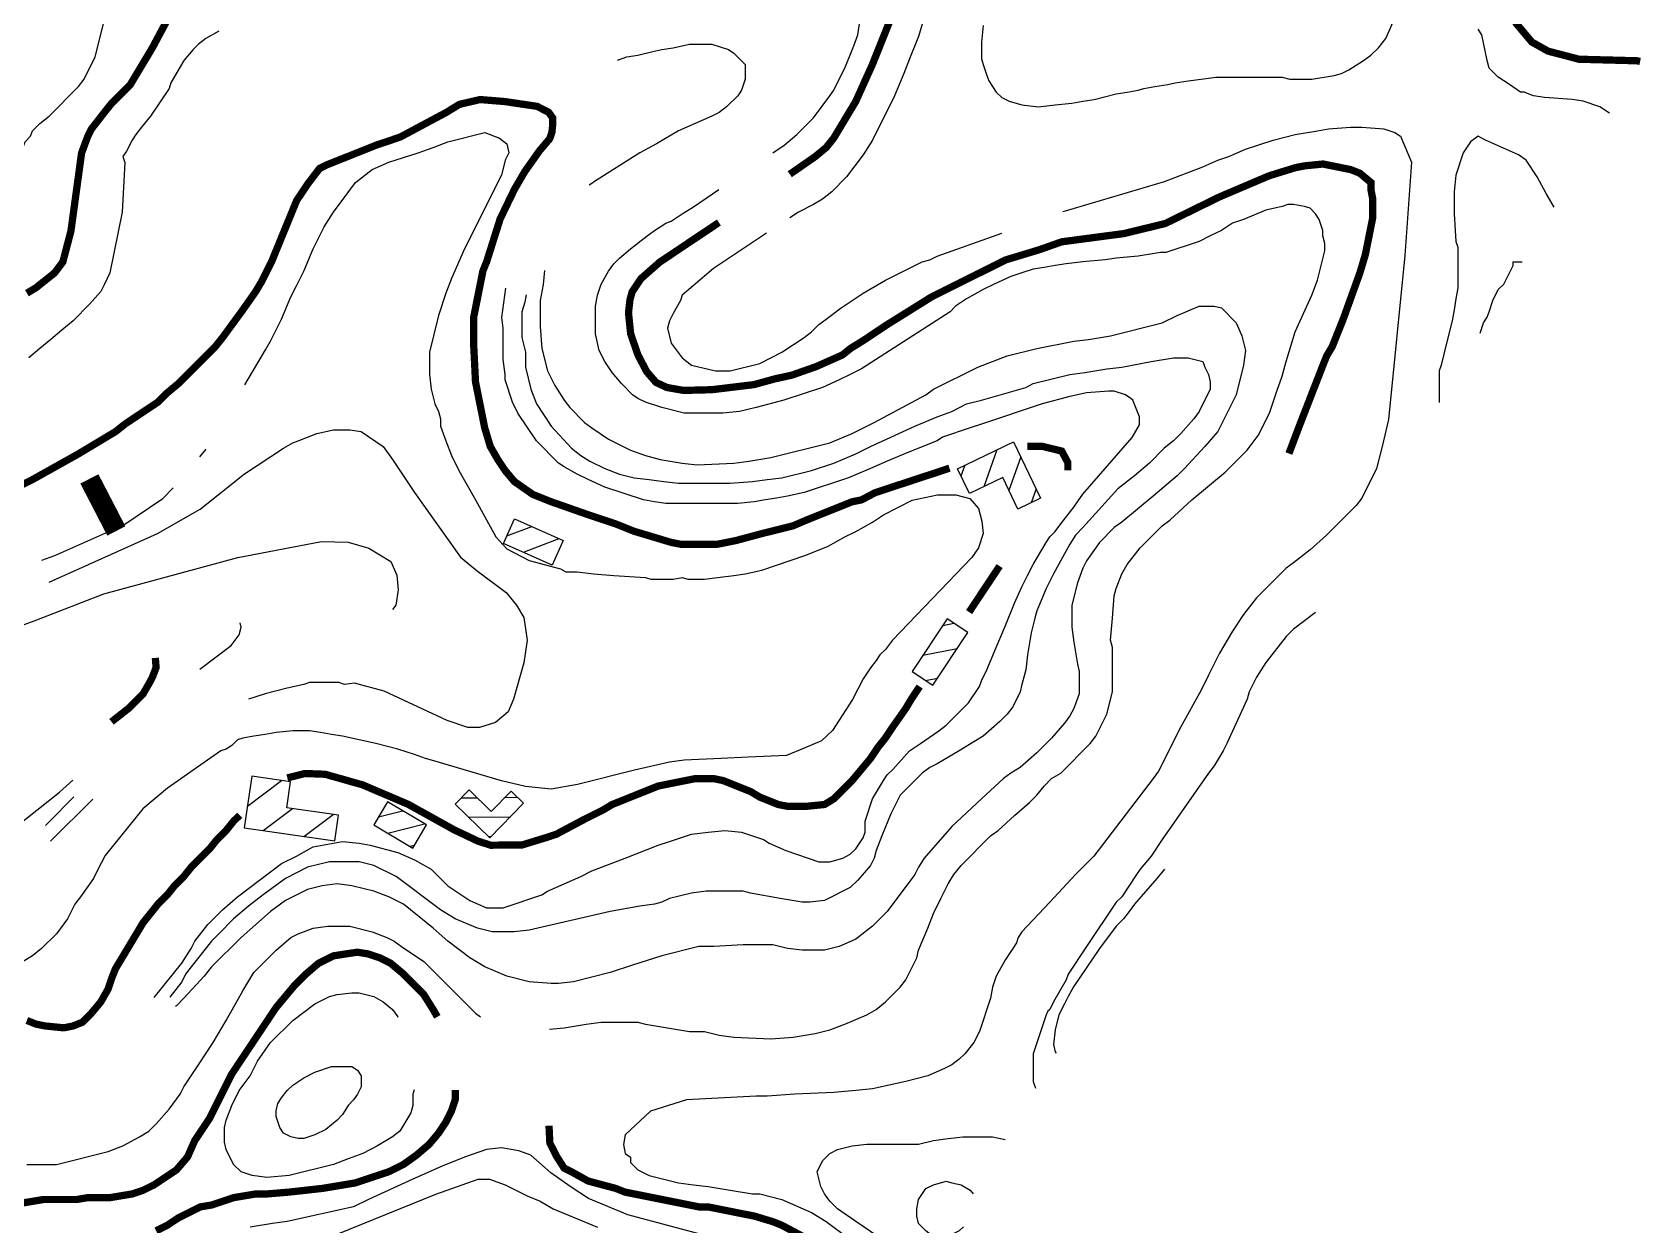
# Model space of a CAD drawing. Extents: x 35515948 to 35520624, y 3302916 to 3308279.
# Drawn here: x 35519118 to 35519672, y 3305207 to 3305617 of the extents above; entities that cross this region are included whole.
import ezdxf

# ---------------------------------------------------------------- set-up
doc = ezdxf.new("R2010")
doc.units = 0
doc.header["$LTSCALE"] = 10000
doc.header["$MEASUREMENT"] = 0
for name, color, linetype in [('2112', 7, 'CONTINUOUS'), ('2113', 7, 'CONTINUOUS'), ('8111', 34, 'CONTINUOUS'), ('8112', 34, 'CONTINUOUS')]:
    doc.layers.add(name, color=color, linetype=linetype)

msp = doc.modelspace()

# ---------------------------------------------------------------- linework, layer by layer
at = {"layer": '2112', "linetype": 'Continuous', "ltscale": 0.005, "const_width": 7, "flags": 128}
msp.add_lwpolyline([(35519137.16, 3305463.34), (35519146.43, 3305445.42)], dxfattribs=at)
at = {"layer": '2113', "linetype": 'Continuous', "ltscale": 0.005}
for p, q in [((35519449.21, 3305473.33), (35519444.74, 3305460.63)), ((35519438.23, 3305468.06), (35519436.91, 3305464.32)), ((35519457.51, 3305470.94), (35519453.44, 3305459.38)), ((35519462.77, 3305459.96), (35519461.07, 3305455.13)), ((35519280.78, 3305443.73), (35519289.31, 3305447)), ((35519286.5, 3305438.09), (35519298.76, 3305442.79)), ((35519295.95, 3305433.88), (35519296.51, 3305434.09)), ((35519430.7, 3305412.9), (35519434.52, 3305413.65)), ((35519423.84, 3305402.68), (35519435.68, 3305405.01)), ((35519424.77, 3305393.99), (35519428.82, 3305394.79)), ((35519191.5, 3305350.78), (35519203.29, 3305359.6)), ((35519196.89, 3305342.32), (35519207.01, 3305349.89)), ((35519265.09, 3305353.58), (35519270.49, 3305353.65)), ((35519280.17, 3305353.76), (35519284.37, 3305353.81)), ((35519210.88, 3305340.3), (35519221.01, 3305347.87)), ((35519236.63, 3305347.07), (35519244.89, 3305349.17)), ((35519239.76, 3305341.44), (35519252.46, 3305344.67)), ((35519267.53, 3305346.94), (35519282, 3305347.11)), ((35519274.28, 3305340.34), (35519275.4, 3305340.36)), ((35519247.33, 3305336.94), (35519248.97, 3305337.35))]:
    msp.add_line(p, q, dxfattribs=at)
for points in [[(35519455.03, 3305476.12), (35519464.34, 3305456.7), (35519456.52, 3305452.95), (35519451.33, 3305463.79), (35519439.81, 3305458.27), (35519435.7, 3305466.85)], [(35519300.12, 3305442.19), (35519296.34, 3305433.7), (35519279.63, 3305441.14), (35519283.41, 3305449.63)], [(35519420.11, 3305397.12), (35519427.2, 3305392.37), (35519439.32, 3305410.43), (35519432.23, 3305415.18)], [(35519221.59, 3305338.76), (35519222.86, 3305347.6), (35519205.02, 3305350.18), (35519206.32, 3305359.16), (35519192.99, 3305361.08), (35519190.42, 3305343.25)], [(35519274.85, 3305339.79), (35519286.5, 3305351.73), (35519282.24, 3305355.89), (35519275.38, 3305348.86), (35519267.76, 3305356.31), (35519262.96, 3305351.39)], [(35519248.36, 3305336.32), (35519253.1, 3305344.29), (35519239.71, 3305352.25), (35519234.97, 3305344.28)]]:
    msp.add_lwpolyline(points, close=True, dxfattribs=at)
at = {"layer": '8111', "linetype": 'Continuous', "ltscale": 0.005, "flags": 128}
for points, elevation in [([(35519503.64, 3305598.32), (35519508.09, 3305598.96), (35519510.63, 3305599.6), (35519515.07, 3305600.23), (35519519.52, 3305600.87), (35519524.6, 3305601.5), (35519547.46, 3305601.5), (35519550, 3305600.87), (35519557.62, 3305600.87), (35519565.24, 3305602.14), (35519567.78, 3305602.77), (35519570.32, 3305604.04), (35519575.4, 3305607.22), (35519577.94, 3305609.12), (35519580.48, 3305611.67), (35519583.02, 3305614.84), (35519585.56, 3305620.56), (35519587.46, 3305625.63), (35519588.1, 3305630.71), (35519587.73, 3305635.26), (35519587.73, 3305647.01)], 485), ([(35519372.26, 3305575.49), (35519374.1, 3305576.74), (35519376.01, 3305578.01), (35519380.45, 3305581.82), (35519386.17, 3305587.54), (35519391.88, 3305595.15), (35519393.15, 3305597.06), (35519395.06, 3305600.87), (35519396.96, 3305604.68), (35519400.14, 3305612.3), (35519401.41, 3305616.11), (35519402.04, 3305619.92), (35519402.68, 3305623.73), (35519402.68, 3305625.63), (35519400.77, 3305631.98), (35519399.5, 3305633.89), (35519395.69, 3305637.7), (35519388.07, 3305640.24), (35519385.55, 3305640.24)], 470), ([(35519426.81, 3305630.71), (35519422.36, 3305615.48), (35519419.19, 3305607.85), (35519417.28, 3305602.77), (35519414.11, 3305595.15), (35519406.49, 3305579.92), (35519403.31, 3305574.83), (35519397.6, 3305567.21), (35519392.52, 3305562.13), (35519389.34, 3305559.6), (35519386.17, 3305557.69), (35519381.09, 3305555.15), (35519378.05, 3305553.13)], 480), ([(35519114.04, 3305572.15), (35519113.72, 3305575.79), (35519115.02, 3305579.28), (35519116.93, 3305581.19), (35519117.56, 3305583.09), (35519120.1, 3305585.63), (35519123.28, 3305588.17), (35519133.44, 3305598.33), (35519135.34, 3305600.87), (35519139.15, 3305608.49), (35519143.6, 3305626.27)], 480), ([(35519181.7, 3305617.38), (35519177.25, 3305614.84), (35519174.71, 3305612.94), (35519172.81, 3305611.03), (35519169.63, 3305607.22), (35519165.19, 3305599.6), (35519164.55, 3305597.69), (35519158.2, 3305588.17), (35519155.03, 3305584.36), (35519153.12, 3305581.82), (35519151.85, 3305579.92), (35519149.95, 3305576.1), (35519148.68, 3305574.2), (35519149.3, 3305572.13), (35519148.42, 3305555.04), (35519144.23, 3305534.19), (35519142.33, 3305530.38), (35519141.06, 3305527.85), (35519137.25, 3305523.4), (35519131.53, 3305517.69), (35519127.72, 3305514.51), (35519123.91, 3305511.33), (35519120.1, 3305508.16), (35519116.29, 3305504.98)], 470), ([(35519444.59, 3305619.29), (35519443.95, 3305613.57), (35519443.95, 3305607.85), (35519444.59, 3305605.95), (35519445.86, 3305602.14), (35519446.49, 3305600.23), (35519449.03, 3305596.42), (35519450.94, 3305594.52), (35519453.48, 3305593.25), (35519457.92, 3305591.98), (35519463.64, 3305591.35), (35519469.35, 3305591.98), (35519475.07, 3305592.62), (35519478.88, 3305593.25), (35519482.69, 3305593.88), (35519490.31, 3305595.79), (35519494.12, 3305596.42), (35519497.93, 3305597.06), (35519499.83, 3305597.69), (35519503.64, 3305598.32), (35519503.64, 3305598.32)], 485), ([(35519660.02, 3305589.12), (35519656.68, 3305591.35), (35519650.96, 3305593.25), (35519647.15, 3305593.88), (35519637.63, 3305594.52), (35519633.82, 3305595.15), (35519630.64, 3305596.42), (35519629.37, 3305596.42), (35519625.56, 3305598.96), (35519621.75, 3305601.5), (35519618.58, 3305604.68), (35519617.94, 3305607.22), (35519616.04, 3305616.11), (35519614.77, 3305618.02)], 480), ([(35519318.82, 3305607.42), (35519322.03, 3305608.49), (35519325.84, 3305609.12), (35519330.92, 3305610.4), (35519334.1, 3305611.03), (35519337.91, 3305611.67), (35519343.62, 3305612.94), (35519351.24, 3305612.94), (35519356.96, 3305611.03), (35519358.86, 3305609.76), (35519362.67, 3305605.95), (35519362.67, 3305600.87), (35519361.4, 3305597.06), (35519360.13, 3305595.15), (35519356.32, 3305591.35), (35519353.78, 3305589.44), (35519351.24, 3305588.17), (35519339.81, 3305583.09), (35519332.19, 3305578.65), (35519326.48, 3305575.47), (35519310.55, 3305565.42)], 465), ([(35519471.95, 3305555.29), (35519472.86, 3305555.61), (35519506.9, 3305565.69), (35519520.14, 3305570.73), (35519525.23, 3305572.93), (35519529.04, 3305574.2), (35519534.76, 3305576.74), (35519544.28, 3305579.92), (35519551.9, 3305581.82), (35519559.52, 3305583.09), (35519563.33, 3305583.73), (35519570.95, 3305584.36), (35519574.76, 3305584.36), (35519582.38, 3305583.73), (35519586.19, 3305582.46), (35519588.1, 3305581.19), (35519591.85, 3305572.29), (35519589.65, 3305540.17), (35519583.97, 3305483.79), (35519581.75, 3305474.5), (35519579.84, 3305466.88), (35519574.76, 3305456.73), (35519572.86, 3305454.19), (35519562.7, 3305444.02), (35519556.98, 3305438.94), (35519551.27, 3305434.5), (35519548.73, 3305432.6), (35519538.57, 3305422.44), (35519534.12, 3305416.72), (35519530.31, 3305411), (35519525.87, 3305403.38), (35519522.06, 3305395.77), (35519519.52, 3305390.69), (35519512.53, 3305377.98), (35519504.91, 3305362.75), (35519503.01, 3305360.21), (35519482.58, 3305333.55), (35519480.15, 3305330.99), (35519476.34, 3305327.18), (35519467.45, 3305317.66), (35519457.92, 3305307.5), (35519456.65, 3305305.59), (35519456.02, 3305303.69), (35519454.75, 3305301.78), (35519452.21, 3305297.97), (35519449.03, 3305292.26), (35519447.76, 3305288.45), (35519447.13, 3305284.64), (35519443.32, 3305273.21), (35519441.41, 3305269.4), (35519438.24, 3305265.59), (35519436.33, 3305263.68), (35519433.79, 3305261.78), (35519431.25, 3305260.51), (35519425.54, 3305257.97), (35519417.92, 3305256.06), (35519412.2, 3305254.79), (35519406.49, 3305253.52), (35519400.77, 3305252.89), (35519393.15, 3305252.25), (35519379.82, 3305251.62), (35519370.29, 3305250.98), (35519366.48, 3305250.98), (35519342.53, 3305249.66), (35519330.15, 3305245.83), (35519321.43, 3305237.63), (35519320.91, 3305234.31), (35519321.4, 3305231.3), (35519323.3, 3305230.03), (35519323.3, 3305228.12), (35519325.84, 3305225.58), (35519329.65, 3305223.68), (35519339.81, 3305221.14), (35519344.89, 3305220.5), (35519349.97, 3305219.87), (35519357.59, 3305218.6), (35519365.21, 3305217.33), (35519367.75, 3305217.33), (35519375.37, 3305215.42), (35519385.53, 3305210.98), (35519390.61, 3305207.8), (35519398.23, 3305202.09)], 480), ([(35519641, 3305556.81), (35519638.26, 3305561.5), (35519635.09, 3305567.21), (35519631.28, 3305572.93), (35519628.74, 3305574.83), (35519617.31, 3305579.92), (35519614.77, 3305581.19), (35519612.23, 3305579.28), (35519609.69, 3305575.47), (35519607.15, 3305567.85), (35519606.51, 3305562.13), (35519606.51, 3305554.52), (35519607.15, 3305544.99), (35519607.78, 3305543.08), (35519607.78, 3305534.19), (35519607.78, 3305531.02), (35519607.78, 3305529.12), (35519607.15, 3305525.31), (35519606.51, 3305521.5), (35519605.88, 3305517.69), (35519603.97, 3305510.06), (35519602.07, 3305502.44), (35519601.43, 3305500.54), (35519601.43, 3305489.61)], 485), ([(35519295.4, 3305274.06), (35519300.44, 3305274.48), (35519308.06, 3305275.75), (35519313.14, 3305276.38), (35519325.84, 3305276.38), (35519328.38, 3305275.75), (35519336, 3305274.48), (35519343.62, 3305273.21), (35519348.7, 3305273.21), (35519353.78, 3305271.94), (35519358.86, 3305271.3), (35519371.56, 3305270.67), (35519379.18, 3305271.3), (35519386.8, 3305272.57), (35519391.88, 3305273.84), (35519396.96, 3305275.75), (35519404.58, 3305278.92), (35519407.76, 3305280.83), (35519410.93, 3305283.37), (35519416.01, 3305288.45), (35519417.92, 3305290.99), (35519421.73, 3305298.61), (35519422.36, 3305301.15), (35519425.54, 3305308.77), (35519427.44, 3305313.85), (35519429.98, 3305318.93), (35519432.52, 3305324.01), (35519434.43, 3305327.18), (35519436.97, 3305330.36), (35519447.13, 3305340.52), (35519449.67, 3305342.42), (35519455.38, 3305347.5), (35519460.46, 3305351.95), (35519463, 3305354.49), (35519465.54, 3305357.67), (35519468.08, 3305360.21), (35519471.26, 3305362.11), (35519481.42, 3305372.27), (35519483.32, 3305374.81), (35519487.13, 3305382.43), (35519489.04, 3305390.05), (35519489.04, 3305405.29), (35519488.4, 3305407.83), (35519489.04, 3305415.45), (35519489.67, 3305423.07), (35519490.31, 3305425.61), (35519492.21, 3305430.69), (35519494.12, 3305433.87), (35519498.56, 3305439.58), (35519506.18, 3305447.2), (35519508.72, 3305449.1), (35519516.34, 3305456.09), (35519527.77, 3305465.62), (35519535.39, 3305473.23), (35519539.2, 3305478.31), (35519543.01, 3305485.94), (35519545.55, 3305493.56), (35519547.46, 3305498.63), (35519548.73, 3305503.71), (35519551.9, 3305513.88), (35519557.62, 3305526.58), (35519559.52, 3305531.65), (35519562.06, 3305541.81), (35519562.06, 3305544.35), (35519561.43, 3305546.9), (35519561.43, 3305548.8), (35519560.16, 3305552.61), (35519558.89, 3305554.52), (35519556.98, 3305556.42), (35519555.08, 3305557.06), (35519551.27, 3305557.69), (35519549.36, 3305557.69), (35519547.46, 3305557.06), (35519541.74, 3305555.79), (35519534.12, 3305552.61), (35519530.31, 3305551.34), (35519526.5, 3305548.8), (35519522.69, 3305546.9), (35519518.88, 3305544.99), (35519507.45, 3305541.18), (35519505.55, 3305541.18), (35519497.93, 3305539.91), (35519490.31, 3305539.27), (35519486.5, 3305538.64), (35519478.88, 3305538), (35519473.16, 3305537.37), (35519469.35, 3305536.73), (35519465.54, 3305536.1), (35519461.73, 3305535.46), (35519457.92, 3305534.19), (35519454.11, 3305532.92), (35519448.4, 3305530.38), (35519444.59, 3305528.48), (35519438.87, 3305525.31), (35519435.06, 3305522.77), (35519433.16, 3305520.86), (35519402.68, 3305501.17), (35519398.87, 3305499.27), (35519395.06, 3305497.37), (35519389.34, 3305494.83), (35519376.01, 3305490.38), (35519366.48, 3305487.84), (35519360.77, 3305486.57), (35519355.05, 3305485.94), (35519341.72, 3305485.94), (35519334.1, 3305487.84), (35519328.38, 3305489.75), (35519325.84, 3305491.02), (35519323.94, 3305492.29), (35519320.13, 3305496.1), (35519316.95, 3305499.9), (35519314.41, 3305503.71), (35519312.51, 3305507.52), (35519311.24, 3305513.24), (35519311.24, 3305522.77), (35519311.87, 3305526.58), (35519313.14, 3305530.38), (35519315.68, 3305534.83), (35519317.59, 3305537.37), (35519319.49, 3305539.27), (35519323.3, 3305542.45), (35519329.02, 3305546.9), (35519331.56, 3305548.8), (35519335.37, 3305551.34), (35519337.27, 3305551.98), (35519341.08, 3305554.52), (35519344.97, 3305556.96), (35519353.67, 3305562.86)], 470), ([(35519310.55, 3305565.42), (35519310.27, 3305565.24), (35519309.05, 3305564.38)], 465), ([(35519370.06, 3305547.82), (35519351.77, 3305535.68), (35519344.8, 3305529.75), (35519341.08, 3305526.58), (35519340.45, 3305524.67), (35519337.91, 3305520.23), (35519336.64, 3305517.69), (35519336, 3305515.15), (35519337.27, 3305510.06), (35519341.08, 3305504.98), (35519344.26, 3305502.44), (35519352.51, 3305500.54), (35519357.59, 3305500.54), (35519367.75, 3305503.08), (35519375.37, 3305506.89), (35519382.99, 3305511.97), (35519385.53, 3305513.88), (35519388.07, 3305516.42), (35519390.61, 3305518.32), (35519395.69, 3305522.13), (35519403.31, 3305527.21), (35519410.93, 3305531.65), (35519423.63, 3305538), (35519426.17, 3305538.64), (35519428.71, 3305539.91), (35519450.97, 3305547.82)], 480), ([(35519615.48, 3305513.46), (35519616.67, 3305517.05), (35519617.94, 3305518.96), (35519618.58, 3305520.86), (35519619.85, 3305524.67), (35519621.75, 3305528.48), (35519623.66, 3305530.38), (35519626.83, 3305536.73), (35519626.83, 3305538), (35519629.93, 3305538)], 490), ([(35519293.65, 3305535.04), (35519293.26, 3305530.18), (35519292.19, 3305524.67), (35519292.19, 3305515.78), (35519292.82, 3305508.16), (35519294.73, 3305500.54), (35519297.27, 3305495.46), (35519300.44, 3305490.38), (35519302.35, 3305487.84), (35519307.43, 3305482.76), (35519309.97, 3305480.85), (35519315.68, 3305477.04), (35519323.3, 3305473.23), (35519328.38, 3305471.33), (35519333.46, 3305470.06), (35519341.08, 3305468.79), (35519346.16, 3305468.15), (35519358.86, 3305468.79), (35519363.94, 3305469.42), (35519371.56, 3305470.69), (35519391.88, 3305475.77), (35519399.5, 3305478.95), (35519407.12, 3305482.76), (35519424.9, 3305492.29), (35519427.44, 3305494.19), (35519442.68, 3305501.81), (35519452.84, 3305505.62), (35519463, 3305508.16), (35519475.7, 3305510.7), (35519480.78, 3305511.33), (35519488.4, 3305512.6), (35519506.18, 3305517.05), (35519511.26, 3305519.59), (35519518.88, 3305522.77), (35519523.96, 3305522.77), (35519526.5, 3305522.13), (35519531.58, 3305517.05), (35519533.49, 3305512.6), (35519534.76, 3305507.52), (35519534.12, 3305502.44), (35519531.58, 3305492.29), (35519525.23, 3305479.58), (35519520.79, 3305474.5), (35519513.8, 3305466.88), (35519511.26, 3305464.35), (35519503.01, 3305457.36), (35519492.21, 3305448.47), (35519489.67, 3305446.56), (35519484.59, 3305441.48), (35519480.15, 3305435.13), (35519478.88, 3305432.6), (35519476.97, 3305427.52), (35519475.07, 3305419.9), (35519475.07, 3305412.27), (35519475.7, 3305407.19), (35519476.97, 3305399.58), (35519477.61, 3305397.04), (35519477.61, 3305389.42), (35519475.7, 3305384.33), (35519474.43, 3305381.79), (35519472.53, 3305379.25), (35519468.08, 3305374.17), (35519463, 3305369.1), (35519457.29, 3305364.02), (35519454.11, 3305362.11), (35519451.57, 3305360.21), (35519443.95, 3305353.22), (35519433.79, 3305343.69), (35519424.27, 3305332.9), (35519422.36, 3305329.72), (35519421.09, 3305327.18), (35519411.57, 3305314.48), (35519406.49, 3305309.4), (35519400.77, 3305304.96), (35519395.06, 3305302.42), (35519389.98, 3305301.15), (35519382.36, 3305301.15), (35519377.28, 3305301.78), (35519372.2, 3305303.05), (35519362.04, 3305303.05), (35519351.88, 3305302.42), (35519346.8, 3305302.42), (35519334.1, 3305299.24), (35519323.94, 3305296.07), (35519316.32, 3305293.53), (35519303.62, 3305290.35), (35519298.54, 3305289.72), (35519296, 3305289.72), (35519288.38, 3305290.35), (35519280.76, 3305292.26), (35519273.14, 3305295.43), (35519268.06, 3305298.61), (35519260.44, 3305304.32), (35519255.36, 3305308.77), (35519245.2, 3305317.02), (35519240.12, 3305319.56), (35519235.04, 3305321.47), (35519227.42, 3305323.37), (35519222.34, 3305324.01), (35519217.26, 3305323.37), (35519212.18, 3305322.1), (35519204.56, 3305318.29), (35519199.48, 3305314.48), (35519189.32, 3305305.59), (35519179.16, 3305295.43), (35519176.62, 3305292.26), (35519169.63, 3305284.64), (35519167.09, 3305282.1), (35519166.76, 3305281.79)], 465), ([(35519159.4, 3305284.92), (35519169, 3305296.7), (35519172.17, 3305301.78), (35519173.44, 3305304.32), (35519177.89, 3305310.04), (35519182.97, 3305315.12), (35519188.05, 3305319.56), (35519203.29, 3305330.99), (35519208.37, 3305333.53), (35519212.81, 3305336.07), (35519214.08, 3305336.71), (35519224.24, 3305338.61), (35519229.96, 3305337.98), (35519233.77, 3305337.34), (35519243.29, 3305334.8), (35519249.01, 3305332.26), (35519254.72, 3305329.09), (35519260.44, 3305323.37), (35519268.06, 3305318.29), (35519273.77, 3305315.75), (35519279.49, 3305315.75), (35519292.82, 3305320.2), (35519294.73, 3305321.47), (35519300.44, 3305324.01), (35519306.16, 3305326.55), (35519309.97, 3305328.45), (35519321.4, 3305332.9), (35519332.83, 3305337.34), (35519336.64, 3305338.61), (35519344.26, 3305341.15), (35519349.97, 3305341.79), (35519355.69, 3305342.42), (35519361.4, 3305341.79), (35519369.02, 3305339.25), (35519370.93, 3305337.98), (35519376.64, 3305335.44), (35519388.07, 3305331.63), (35519391.88, 3305331.63), (35519396.33, 3305332.9), (35519398.87, 3305334.17), (35519400.77, 3305336.07), (35519403.31, 3305339.88), (35519403.95, 3305341.79), (35519403.95, 3305345.6), (35519406.49, 3305353.22), (35519410.3, 3305359.57), (35519411.57, 3305361.48), (35519413.47, 3305363.38), (35519419.19, 3305369.73), (35519423, 3305372.27), (35519427.44, 3305375.44), (35519429.35, 3305376.71), (35519431.89, 3305378.62), (35519439.51, 3305386.24), (35519443.32, 3305391.96), (35519443.95, 3305393.86), (35519445.86, 3305397.67), (35519449.03, 3305405.29), (35519452.21, 3305412.91), (35519455.38, 3305420.53), (35519457.92, 3305426.25), (35519459.83, 3305430.06), (35519461.73, 3305433.87), (35519466.18, 3305441.48), (35519467.45, 3305443.39), (35519469.35, 3305445.29), (35519471.26, 3305447.83), (35519475.7, 3305453.55), (35519476.97, 3305455.46), (35519478.83, 3305458.07), (35519495.83, 3305477.52), (35519498.36, 3305481.96), (35519498.36, 3305484.67), (35519495.99, 3305490.41), (35519495.39, 3305491.02), (35519493.48, 3305492.29), (35519489.67, 3305493.56), (35519487.77, 3305493.56), (35519480.15, 3305492.92), (35519474.43, 3305491.65), (35519464.91, 3305489.11), (35519443.95, 3305482.12), (35519440.14, 3305480.85), (35519430.62, 3305477.68), (35519428.71, 3305476.41), (35519419.19, 3305472.6), (35519411.57, 3305469.42), (35519405.85, 3305466.88), (35519398.23, 3305463.71), (35519382.99, 3305458.63), (35519377.28, 3305457.36), (35519373.47, 3305456.73), (35519369.66, 3305456.09), (35519365.85, 3305455.46), (35519360.13, 3305454.82), (35519335.37, 3305454.82), (35519331.56, 3305455.46), (35519327.75, 3305456.09), (35519314.41, 3305460.54), (35519308.7, 3305463.08), (35519304.89, 3305464.98), (35519300.44, 3305467.52), (35519298.54, 3305468.79), (35519290.92, 3305476.41), (35519284.57, 3305485.94), (35519282.66, 3305489.75), (35519280.12, 3305497.37), (35519280.12, 3305499.27), (35519279.49, 3305504.35), (35519279.49, 3305507.52), (35519279.49, 3305509.43), (35519279.49, 3305513.24), (35519279.49, 3305515.15), (35519278.96, 3305518.85), (35519280.39, 3305528.91)], 455), ([(35519287.36, 3305526.67), (35519286.98, 3305524.17), (35519285.84, 3305520.86), (35519285.84, 3305515.78), (35519285.84, 3305511.97), (35519287.11, 3305506.89), (35519287.11, 3305501.81), (35519289.01, 3305494.19), (35519290.92, 3305489.11), (35519296, 3305481.49), (35519302.98, 3305473.87), (35519306.16, 3305471.33), (35519309.33, 3305469.42), (35519314.41, 3305466.88), (35519319.49, 3305464.98), (35519324.57, 3305463.71), (35519329.65, 3305463.08), (35519334.73, 3305462.44), (35519339.81, 3305461.81), (35519357.59, 3305461.81), (35519365.21, 3305462.44), (35519370.29, 3305463.08), (35519375.37, 3305463.71), (35519385.53, 3305466.25), (35519393.15, 3305468.79), (35519400.77, 3305471.96), (35519405.85, 3305474.5), (35519421.09, 3305481.49), (35519428.71, 3305484.67), (35519433.79, 3305486.57), (35519438.87, 3305489.11), (35519443.95, 3305490.38), (35519459.19, 3305494.83), (35519461.73, 3305496.1), (35519474.43, 3305499.27), (35519479.51, 3305499.9), (35519487.13, 3305501.17), (35519492.21, 3305501.81), (35519502.37, 3305503.71), (35519509.99, 3305504.98), (35519515.07, 3305504.98), (35519520.15, 3305503.71), (35519520.79, 3305501.81), (35519522.06, 3305499.27), (35519522.69, 3305496.73), (35519522.69, 3305494.19), (35519518.88, 3305486.57), (35519516.98, 3305484.03), (35519512.53, 3305478.95), (35519509.99, 3305476.41), (35519506.82, 3305473.87), (35519501.74, 3305468.79), (35519496.66, 3305464.35), (35519490.94, 3305459.9), (35519478.88, 3305446.56), (35519476.34, 3305444.02), (35519474.43, 3305440.85), (35519468.72, 3305430.69), (35519466.18, 3305425.61), (35519463, 3305417.99), (35519462.37, 3305415.45), (35519461.1, 3305410.37), (35519459.83, 3305402.75), (35519459.19, 3305397.67), (35519457.92, 3305392.59), (35519457.29, 3305390.05), (35519454.75, 3305384.97), (35519452.84, 3305382.43), (35519450.3, 3305379.89), (35519444.59, 3305374.81), (35519441.41, 3305372.9), (35519436.33, 3305369.73), (35519428.71, 3305365.29), (35519426.17, 3305364.02), (35519423.63, 3305362.11), (35519416.01, 3305354.49), (35519412.84, 3305348.14), (35519409.66, 3305340.52), (35519407.76, 3305335.44), (35519407.12, 3305332.9), (35519405.85, 3305330.36), (35519401.41, 3305325.28), (35519398.87, 3305322.74), (35519389.98, 3305318.29), (35519384.9, 3305317.66), (35519382.36, 3305317.66), (35519374.74, 3305318.93), (35519364.58, 3305320.83), (35519362.04, 3305321.47), (35519349.34, 3305321.47), (35519344.26, 3305320.83), (35519336.64, 3305318.93), (35519334.1, 3305317.66), (35519331.56, 3305317.02), (35519326.48, 3305316.39), (35519316.32, 3305314.48), (35519288.38, 3305308.13), (35519283.3, 3305307.5), (35519275.68, 3305307.5), (35519270.6, 3305308.77), (35519262.98, 3305311.94), (35519257.9, 3305315.12), (35519242.66, 3305326.55), (35519235.04, 3305330.36), (35519229.96, 3305331.63), (35519219.8, 3305331.63), (35519212.18, 3305329.72), (35519204.56, 3305325.91), (35519196.94, 3305320.2), (35519191.86, 3305316.39), (35519186.78, 3305311.94), (35519181.7, 3305306.86), (35519179.16, 3305304.32), (35519172.17, 3305295.43), (35519170.27, 3305292.89), (35519169, 3305290.35), (35519164.83, 3305285.05)], 460), ([(35519123.31, 3305427.79), (35519160.55, 3305444.55), (35519175.28, 3305452.92), (35519190.54, 3305465.05), (35519203.88, 3305473.94), (35519207.1, 3305475.77), (35519209, 3305476.41), (35519212.18, 3305477.68), (35519215.35, 3305478.95), (35519221.07, 3305480.22), (35519226.78, 3305480.22), (35519230.59, 3305479.58), (35519238.21, 3305474.5), (35519241.39, 3305470.06), (35519243.93, 3305466.25), (35519249.01, 3305458.63), (35519264.84, 3305436.44), (35519270.59, 3305431.65), (35519280.53, 3305424.24), (35519284.02, 3305419.88), (35519286.55, 3305415.69), (35519287.68, 3305407.84), (35519286.55, 3305400), (35519283.06, 3305387.52), (35519281.23, 3305383.17), (35519276.87, 3305379.5), (35519271.29, 3305377.85), (35519267.37, 3305377.85), (35519260.22, 3305380.2), (35519238.59, 3305390.31), (35519228.39, 3305393.11), (35519224.88, 3305392.59), (35519222.97, 3305393.23), (35519212.81, 3305393.23), (35519210.91, 3305392.59), (35519205.19, 3305391.32), (35519197.57, 3305389.42), (35519193.76, 3305388.15), (35519191.93, 3305387.53)], 440), ([(35519041.15, 3305410.06), (35519056.52, 3305407.67), (35519072.21, 3305406.71), (35519091.31, 3305407.41), (35519105.7, 3305409.94), (35519119.04, 3305414.82), (35519142.15, 3305423.8), (35519188.27, 3305436.27), (35519217.05, 3305441.76), (35519226.12, 3305441.59), (35519233.27, 3305439.5), (35519240.86, 3305434.88), (35519242.95, 3305430.25), (35519243.38, 3305425.19), (35519242.51, 3305419.88), (35519241.4, 3305418.42)], 435), ([(35519558.89, 3305417.36), (35519551.27, 3305411.64), (35519548.73, 3305409.1), (35519541.74, 3305400.21), (35519538.57, 3305395.13), (35519536.03, 3305390.05), (35519535.39, 3305387.51), (35519528.41, 3305372.27), (35519527.14, 3305369.73), (35519523.96, 3305364.65), (35519522.06, 3305362.11), (35519506.18, 3305339.25), (35519502.37, 3305333.53), (35519498.56, 3305329.09), (35519497.29, 3305327.18), (35519492.21, 3305319.56), (35519490.31, 3305317.66), (35519480.15, 3305302.42), (35519473.8, 3305292.89), (35519473.16, 3305290.99), (35519468.72, 3305283.37), (35519467.45, 3305280.83), (35519466.81, 3305280.19), (35519466.18, 3305278.92), (35519461.73, 3305265.59), (35519461.73, 3305256.06), (35519462.52, 3305253.69)], 485), ([(35519175.15, 3305397.87), (35519185.92, 3305406.01), (35519188.71, 3305409.67), (35519189.41, 3305412.29), (35519189.02, 3305413.79)], 430), ([(35519016.15, 3305273.5), (35519029.3, 3305281.46), (35519034.38, 3305284.64), (35519039.46, 3305287.81), (35519044.54, 3305290.99), (35519047.71, 3305292.89), (35519050.89, 3305294.8), (35519053.43, 3305297.34), (35519057.82, 3305300.59), (35519073.75, 3305311.94), (35519074.38, 3305312.58), (35519076.92, 3305314.48), (35519078.83, 3305315.75), (35519080.73, 3305317.66), (35519096.19, 3305331.28), (35519126.89, 3305355.52), (35519131.45, 3305359.67)], 430), ([(35519131.8, 3305354), (35519123.24, 3305345.23), (35519122.02, 3305344.1)], 435), ([(35519138.35, 3305353.13), (35519123.8, 3305338.68)], 440), ([(35519506.9, 3305329.06), (35519504.28, 3305325.91), (35519496.66, 3305317.02), (35519494.75, 3305314.48), (35519492.85, 3305311.94), (35519490.31, 3305309.4), (35519484.59, 3305301.78), (35519475.6, 3305288.55), (35519473.8, 3305285.27), (35519472.53, 3305282.73), (35519470.62, 3305278.92), (35519469.35, 3305273.84), (35519468.72, 3305268.76), (35519469.35, 3305266.22), (35519469.66, 3305265.81)], 490), ([(35519115.66, 3305227.49), (35519125.82, 3305227.49), (35519143.6, 3305231.93), (35519148.68, 3305233.84), (35519154.39, 3305237.01), (35519157.57, 3305238.92), (35519160.11, 3305241.46), (35519164.55, 3305246.54), (35519168.36, 3305251.62), (35519169.63, 3305254.16), (35519174.71, 3305261.78), (35519179.79, 3305269.4), (35519184.24, 3305277.02), (35519189.95, 3305287.18), (35519193.76, 3305293.53), (35519201.38, 3305301.15), (35519206.46, 3305305.59), (35519209, 3305306.86), (35519214.08, 3305308.77), (35519219.16, 3305309.4), (35519226.78, 3305309.4), (35519234.4, 3305307.5), (35519239.48, 3305305.59), (35519242.02, 3305304.32), (35519244.56, 3305302.42), (35519252.18, 3305297.34), (35519269.96, 3305279.56), (35519271.69, 3305278.26)], 470), ([(35519248.87, 3305253.11), (35519248.37, 3305251.62), (35519248.37, 3305247.81), (35519247.74, 3305245.27), (35519243.93, 3305238.92), (35519241.39, 3305237.01), (35519236.31, 3305233.84), (35519231.23, 3305231.3), (35519226.15, 3305229.39), (35519221.07, 3305227.49), (35519205.83, 3305223.68), (35519198.21, 3305223.04), (35519193.13, 3305223.68), (35519189.32, 3305224.95), (35519186.78, 3305227.49), (35519184.24, 3305232.57), (35519183.6, 3305235.11), (35519183.6, 3305240.19), (35519184.24, 3305242.73), (35519186.14, 3305247.81), (35519188.68, 3305252.89), (35519192.49, 3305257.97), (35519195.03, 3305263.05), (35519199.48, 3305269.4), (35519207.1, 3305277.02), (35519214.72, 3305282.73), (35519219.8, 3305285.27), (35519222.34, 3305285.91), (35519227.42, 3305286.54), (35519229.96, 3305286.54), (35519235.04, 3305285.27), (35519238.21, 3305283.37), (35519241.39, 3305280.83), (35519243.29, 3305278.29), (35519243.31, 3305278.26)], 480), ([(35519361.44, 3305199.76), (35519322.35, 3305210.15), (35519308.8, 3305215.82), (35519302.49, 3305219.91), (35519295.87, 3305224.64), (35519288.94, 3305230.62), (35519284.84, 3305232.2), (35519278.85, 3305233.2), (35519273.77, 3305232.57), (35519266.15, 3305230.03), (35519258.53, 3305226.85), (35519248.37, 3305222.41), (35519233.13, 3305215.42), (35519228.05, 3305212.88), (35519205.19, 3305207.8), (35519200.11, 3305207.17), (35519192.49, 3305205.9)], 470), ([(35519408.39, 3305202.72), (35519400.77, 3305207.8), (35519394.42, 3305212.25), (35519391.88, 3305214.79), (35519389.98, 3305217.33), (35519388.71, 3305219.87), (35519387.44, 3305224.95), (35519389.34, 3305228.76), (35519391.88, 3305231.3), (35519394.42, 3305232.57), (35519399.5, 3305233.84), (35519404.58, 3305234.47), (35519422.36, 3305234.47), (35519427.44, 3305235.74), (35519432.52, 3305236.38), (35519437.6, 3305237.01), (35519447.76, 3305237.01), (35519452.11, 3305236.01)], 485), ([(35519222.37, 3305203.45), (35519256.29, 3305217.31), (35519270.85, 3305222.37), (35519274.78, 3305222.37), (35519280.12, 3305220.5), (35519287.74, 3305216.69), (35519292.19, 3305214.79), (35519296.63, 3305212.25), (35519311.87, 3305205.9)], 465), ([(35519437.76, 3305206.05), (35519436.33, 3305204.63), (35519433.79, 3305203.36), (35519431.25, 3305202.72), (35519428.08, 3305202.09), (35519424.9, 3305204.63), (35519422.36, 3305207.17), (35519421.73, 3305209.71), (35519421.73, 3305212.25), (35519422.36, 3305215.42), (35519424.9, 3305219.23), (35519427.44, 3305220.5), (35519431.89, 3305221.77), (35519433.79, 3305221.14), (35519436.97, 3305220.5), (35519440.14, 3305218.6), (35519441.11, 3305217.32)], 490)]:
    msp.add_lwpolyline(points, dxfattribs=dict(at, elevation=elevation))
at = {"layer": '8111', "linetype": 'Continuous', "ltscale": 0.005, "elevation": 445}
for points in [[(35519190.59, 3305495.69), (35519197.69, 3305507.77), (35519199.48, 3305510.7), (35519200.75, 3305513.24), (35519203.29, 3305518.32), (35519206.46, 3305525.94), (35519208.37, 3305529.75), (35519210.91, 3305534.83), (35519214.08, 3305542.45), (35519217.89, 3305550.07), (35519221.07, 3305555.15), (35519228.69, 3305565.31), (35519234.4, 3305569.75), (35519240.12, 3305572.29), (35519250.28, 3305575.47), (35519255.36, 3305577.38), (35519260.44, 3305579.28), (35519273.14, 3305582.46), (35519278.22, 3305580.55), (35519280.76, 3305578.65), (35519281.39, 3305575.47), (35519280.12, 3305572.93), (35519278.85, 3305567.85), (35519266.15, 3305542.45), (35519261.71, 3305532.29), (35519259.8, 3305527.21), (35519257.26, 3305519.59), (35519254.09, 3305506.89), (35519254.09, 3305499.27), (35519254.72, 3305494.19), (35519255.99, 3305489.11), (35519257.26, 3305486.57), (35519257.9, 3305484.03), (35519257.9, 3305481.49), (35519259.8, 3305476.41), (35519261.71, 3305471.33), (35519264.25, 3305466.25), (35519269.96, 3305456.09), (35519276.95, 3305443.39), (35519280.79, 3305439.23), (35519288.38, 3305435.31), (35519299.19, 3305432.35), (35519301.08, 3305431.33), (35519304.89, 3305431.33), (35519310.6, 3305430.69), (35519317.59, 3305430.06), (35519328.38, 3305429.42), (35519330.29, 3305428.79), (35519337.91, 3305428.79), (35519341.08, 3305429.42), (35519342.99, 3305428.79), (35519348.7, 3305428.79), (35519353.15, 3305429.42), (35519358.86, 3305430.06), (35519362.67, 3305430.69), (35519368.39, 3305431.96), (35519383.63, 3305437.04), (35519391.25, 3305440.21), (35519396.96, 3305443.39), (35519400.77, 3305445.29), (35519406.49, 3305448.47), (35519410.3, 3305451.01), (35519420.14, 3305456.06), (35519428.86, 3305457.9), (35519435.14, 3305457.9), (35519439.93, 3305456.59), (35519442.99, 3305453.1), (35519444.12, 3305448.74), (35519444.55, 3305444.55), (35519442.99, 3305439.67), (35519440.63, 3305436.27), (35519413.42, 3305407.84), (35519410.93, 3305404.65), (35519409.03, 3305402.75), (35519407.76, 3305400.85), (35519405.85, 3305398.31), (35519403.31, 3305394.5), (35519399.65, 3305387.43), (35519392.72, 3305376.72), (35519388.94, 3305373.26), (35519382.95, 3305370.74), (35519376.96, 3305368.22), (35519363.72, 3305367.59), (35519354.42, 3305367.19), (35519341.72, 3305366.56), (35519336.64, 3305365.92), (35519324.63, 3305363.18), (35519305.09, 3305358.14), (35519295.95, 3305356.57), (35519287.12, 3305357.51), (35519278.92, 3305359.4), (35519255.6, 3305366.33), (35519252.82, 3305367.19), (35519249.01, 3305368.46), (35519243.29, 3305370.37), (35519235.67, 3305372.27), (35519229.96, 3305373.54), (35519224.24, 3305374.81), (35519220.43, 3305375.44), (35519216.62, 3305376.08), (35519212.81, 3305376.71), (35519207.1, 3305376.71), (35519201.38, 3305376.08), (35519197.57, 3305375.44), (35519193.76, 3305374.81), (35519189.95, 3305374.17), (35519188.05, 3305373.54), (35519186.14, 3305371.63), (35519184.24, 3305370.37), (35519182.33, 3305369.73), (35519164.03, 3305356.92), (35519155.49, 3305349.77), (35519142.58, 3305333.81), (35519139.79, 3305328.45), (35519138.52, 3305325.91), (35519134.07, 3305319.56), (35519132.17, 3305317.02), (35519129.63, 3305311.94), (35519125.82, 3305306.86), (35519120.74, 3305301.78), (35519117.56, 3305299.24), (35519114.39, 3305297.34)], [(35519175.2, 3305470.87), (35519177.37, 3305473.6)], [(35519120.82, 3305435.36), (35519125.23, 3305436.97), (35519149.03, 3305447.52), (35519162.38, 3305456.59), (35519166.01, 3305460.22)]]:
    msp.add_lwpolyline(points, dxfattribs=at)
at = {"layer": '8111', "linetype": 'Continuous', "ltscale": 0.005, "elevation": 485, "flags": 128}
msp.add_lwpolyline([(35519224.24, 3305244.63), (35519222.34, 3305242.73), (35519218.53, 3305239.55), (35519214.72, 3305237.65), (35519210.91, 3305236.38), (35519209, 3305236.38), (35519206.46, 3305237.01), (35519203.92, 3305238.28), (35519202.65, 3305240.19), (35519201.38, 3305244), (35519201.38, 3305245.9), (35519202.02, 3305248.44), (35519203.29, 3305250.35), (35519205.19, 3305252.89), (35519207.1, 3305254.79), (35519210.91, 3305257.33), (35519214.72, 3305259.24), (35519220.43, 3305261.14), (35519227.42, 3305261.14), (35519229.32, 3305259.87), (35519230.59, 3305257.97), (35519230.59, 3305254.16), (35519229.32, 3305251.62), (35519228.05, 3305249.71), (35519226.15, 3305247.81)], close=True, dxfattribs=at)
at = {"layer": '8112', "linetype": 'Continuous', "ltscale": 0.005, "const_width": 2.5}
for points, elevation in [([(35519383.76, 3305650.12), (35519390.61, 3305651.04), (35519396.96, 3305651.67), (35519403.31, 3305651.67), (35519409.66, 3305649.13), (35519412.84, 3305646.59), (35519415.38, 3305642.15), (35519415.38, 3305634.52), (35519414.11, 3305628.17), (35519412.84, 3305621.83), (35519406.49, 3305605.95), (35519400.77, 3305593.25), (35519393.15, 3305580.55), (35519390.61, 3305577.38), (35519386.8, 3305574.2), (35519378.05, 3305568.15)], 475), ([(35519115.66, 3305527.21), (35519118.83, 3305529.12), (35519125.18, 3305534.19), (35519128.02, 3305537.94), (35519130.81, 3305548.58), (35519134.47, 3305575.44), (35519136.61, 3305581.19), (35519137.88, 3305583.73), (35519142.33, 3305589.44), (35519144.87, 3305592.62), (35519151.22, 3305598.96), (35519155.03, 3305605.31), (35519158.84, 3305611.67), (35519163.92, 3305621.19)], 475), ([(35519432.99, 3305467.01), (35519407.41, 3305458.59), (35519402.68, 3305456.09), (35519399.5, 3305455.46), (35519389.98, 3305451.65), (35519383.63, 3305449.1), (35519379.18, 3305447.2), (35519369.02, 3305444.66), (35519359.5, 3305442.12), (35519353.15, 3305440.85), (35519340.45, 3305440.85), (35519337.27, 3305441.48), (35519330.92, 3305443.39), (35519324.57, 3305445.29), (35519318.22, 3305447.83), (35519308.7, 3305451.01), (35519296, 3305455.46), (35519289.65, 3305458), (35519283.3, 3305462.44), (35519280.12, 3305466.25), (35519277.58, 3305470.06), (35519275.04, 3305474.5), (35519273.14, 3305480.85), (35519269.96, 3305496.73), (35519269.33, 3305509.43), (35519269.33, 3305515.78), (35519269.33, 3305518.96), (35519272.5, 3305534.83), (35519273.77, 3305538), (35519278.44, 3305552.77), (35519283.32, 3305562.88), (35519286.98, 3305569.16), (35519292.04, 3305576.31), (35519295.53, 3305580.41), (35519296.23, 3305582.5), (35519296.49, 3305584.86), (35519296.49, 3305587.56), (35519295.09, 3305589.48), (35519291.17, 3305591.49), (35519280.1, 3305593.14), (35519271.55, 3305593.84), (35519264.4, 3305592.18), (35519260.04, 3305589.48), (35519244.08, 3305580.94), (35519235.8, 3305578.14), (35519218.97, 3305571.43), (35519216.32, 3305570.11), (35519212.22, 3305564.75), (35519208.44, 3305559.08), (35519199.93, 3305538.3), (35519196.3, 3305531.02), (35519194.4, 3305527.85), (35519189.95, 3305521.5), (35519182.97, 3305511.97), (35519180.43, 3305508.79), (35519167.73, 3305496.1), (35519163.92, 3305492.92), (35519160.74, 3305489.75), (35519149.31, 3305482.12), (35519146.14, 3305479.58), (35519133.44, 3305471.96), (35519117.56, 3305463.08), (35519111.21, 3305459.9)], 450), ([(35519353.67, 3305551.53), (35519333.31, 3305537.9), (35519326.82, 3305532.17), (35519323.83, 3305527.68), (35519323.08, 3305524.94), (35519322.58, 3305520.45), (35519323.33, 3305513.22), (35519325.83, 3305505.99), (35519328.82, 3305500.25), (35519332.06, 3305496.51), (35519335.81, 3305494.77), (35519341.55, 3305493.77), (35519351.28, 3305494.02), (35519365.75, 3305495.77), (35519372.99, 3305497.76), (35519378.73, 3305499.01), (35519387.21, 3305502), (35519396.19, 3305505.99), (35519398.87, 3305508.16), (35519403.95, 3305511.33), (35519411.57, 3305516.42), (35519416.65, 3305519.59), (35519421.73, 3305522.77), (35519426.81, 3305525.94), (35519431.89, 3305528.48), (35519452.21, 3305538.64), (35519463.74, 3305542.13), (35519471.6, 3305544.9), (35519493.03, 3305547.74), (35519507.22, 3305551.2), (35519525.82, 3305560.33), (35519542.84, 3305567.58), (35519551.9, 3305570.39), (35519555.08, 3305571.02), (35519561.43, 3305571.66), (35519570.95, 3305569.75), (35519574.13, 3305568.48), (35519577.94, 3305565.31), (35519577.94, 3305562.77), (35519578.57, 3305559.6), (35519578.57, 3305553.25), (35519576.03, 3305540.54), (35519574.13, 3305534.19), (35519568.41, 3305518.32), (35519567.14, 3305515.15), (35519564.6, 3305508.79), (35519562.7, 3305505.62), (35519561.43, 3305502.44), (35519553.47, 3305481.96), (35519549.72, 3305472.06)], 475), ([(35519473.68, 3305466.29), (35519473.68, 3305468.97), (35519471.59, 3305472.89), (35519464.87, 3305474.55), (35519459.72, 3305474.55)], 450), ([(35519439.73, 3305417.52), (35519450.22, 3305433.33)], 450), ([(35519205.24, 3305360.46), (35519211.3, 3305361.98), (35519218.27, 3305361.71), (35519231.18, 3305358.05), (35519246.87, 3305351.34), (35519262.57, 3305342.62), (35519270.85, 3305338.69), (35519275.21, 3305337.3), (35519279.24, 3305337.35), (35519285.86, 3305337.35), (35519294.06, 3305339.87), (35519297.9, 3305341.15), (35519307.43, 3305346.23), (35519313.78, 3305349.41), (35519316.95, 3305351.31), (35519332.83, 3305357.67), (35519345.53, 3305360.21), (35519351.88, 3305360.21), (35519355.05, 3305359.57), (35519364.58, 3305355.76), (35519367.75, 3305353.85), (35519374.1, 3305351.31), (35519377.28, 3305350.68), (35519383.63, 3305350.68), (35519389.98, 3305351.31), (35519393.15, 3305353.22), (35519399.5, 3305359.57), (35519405.85, 3305367.19), (35519408.39, 3305371), (35519410.93, 3305374.17), (35519413.47, 3305377.98), (35519417.92, 3305384.33), (35519419.82, 3305387.51), (35519422.73, 3305391.89)], 450), ([(35519115.66, 3305277.02), (35519118.83, 3305275.75), (35519122.01, 3305275.11), (35519128.36, 3305274.48), (35519131.53, 3305275.11), (35519134.71, 3305276.38), (35519137.88, 3305279.56), (35519141.06, 3305283.37), (35519143.6, 3305287.81), (35519144.87, 3305291.62), (35519146.14, 3305294.8), (35519155.66, 3305310.67), (35519160.74, 3305317.02), (35519163.92, 3305320.2), (35519166.46, 3305323.37), (35519169.63, 3305326.55), (35519172.17, 3305329.72), (35519178.52, 3305336.07), (35519181.06, 3305339.25), (35519184.24, 3305342.42), (35519186.78, 3305345.6), (35519188.85, 3305347.61)], 450)]:
    msp.add_lwpolyline(points, dxfattribs=dict(at, elevation=elevation))
at = {"layer": '8112', "linetype": 'Continuous', "ltscale": 0.005, "const_width": 2.5, "flags": 128}
for points, elevation in [([(35519670.52, 3305606.95), (35519669.36, 3305607.18), (35519649.48, 3305607.71), (35519638.84, 3305610.5), (35519633.26, 3305613.63), (35519627.85, 3305620.09), (35519626.45, 3305625.15), (35519626.66, 3305630.86)], 475), ([(35519144.77, 3305379.77), (35519150.58, 3305384.33), (35519155.66, 3305389.42), (35519158.2, 3305393.86), (35519158.84, 3305395.13), (35519160.11, 3305398.42), (35519159.84, 3305401.74)], 425), ([(35519109.94, 3305213.52), (35519121.37, 3305215.42), (35519132.8, 3305215.42), (35519136.61, 3305216.06), (35519144.23, 3305216.06), (35519151.85, 3305217.33), (35519155.66, 3305218.6), (35519159.47, 3305220.5), (35519167.09, 3305225.58), (35519170.9, 3305230.03), (35519173.44, 3305235.74), (35519178.52, 3305243.36), (35519186.14, 3305258.6), (35519201.38, 3305281.46), (35519207.73, 3305289.08), (35519211.54, 3305292.89), (35519215.99, 3305296.7), (35519221.07, 3305299.24), (35519229.32, 3305300.51), (35519233.13, 3305299.88), (35519236.94, 3305298.61), (35519240.75, 3305296.7), (35519244.56, 3305293.53), (35519252.18, 3305285.91), (35519255.36, 3305280.83), (35519256.83, 3305278.26)], 475), ([(35519262.98, 3305253.11), (35519262.98, 3305249.71), (35519261.71, 3305245.9), (35519259.8, 3305242.09), (35519257.26, 3305238.28), (35519254.09, 3305234.47), (35519249.64, 3305230.66), (35519245.2, 3305227.49), (35519240.12, 3305224.95), (35519228.69, 3305221.14), (35519217.26, 3305219.23), (35519205.83, 3305217.96), (35519198.21, 3305217.33), (35519194.4, 3305217.33), (35519186.78, 3305216.06), (35519179.16, 3305213.52), (35519175.35, 3305212.88), (35519167.73, 3305209.07), (35519163.92, 3305206.53), (35519160.11, 3305204.63)], 475), ([(35519295.24, 3305240.81), (35519295.53, 3305234.84), (35519297.88, 3305230.22), (35519300.44, 3305226.22), (35519302.98, 3305224.95), (35519308.7, 3305221.77), (35519318.22, 3305219.23), (35519321.4, 3305217.96), (35519346.8, 3305212.88), (35519349.97, 3305212.88), (35519365.85, 3305209.71), (35519372.2, 3305207.8), (35519375.37, 3305206.53), (35519384.9, 3305201.45)], 475)]:
    msp.add_lwpolyline(points, dxfattribs=dict(at, elevation=elevation))

doc.saveas('drawing.dxf')
